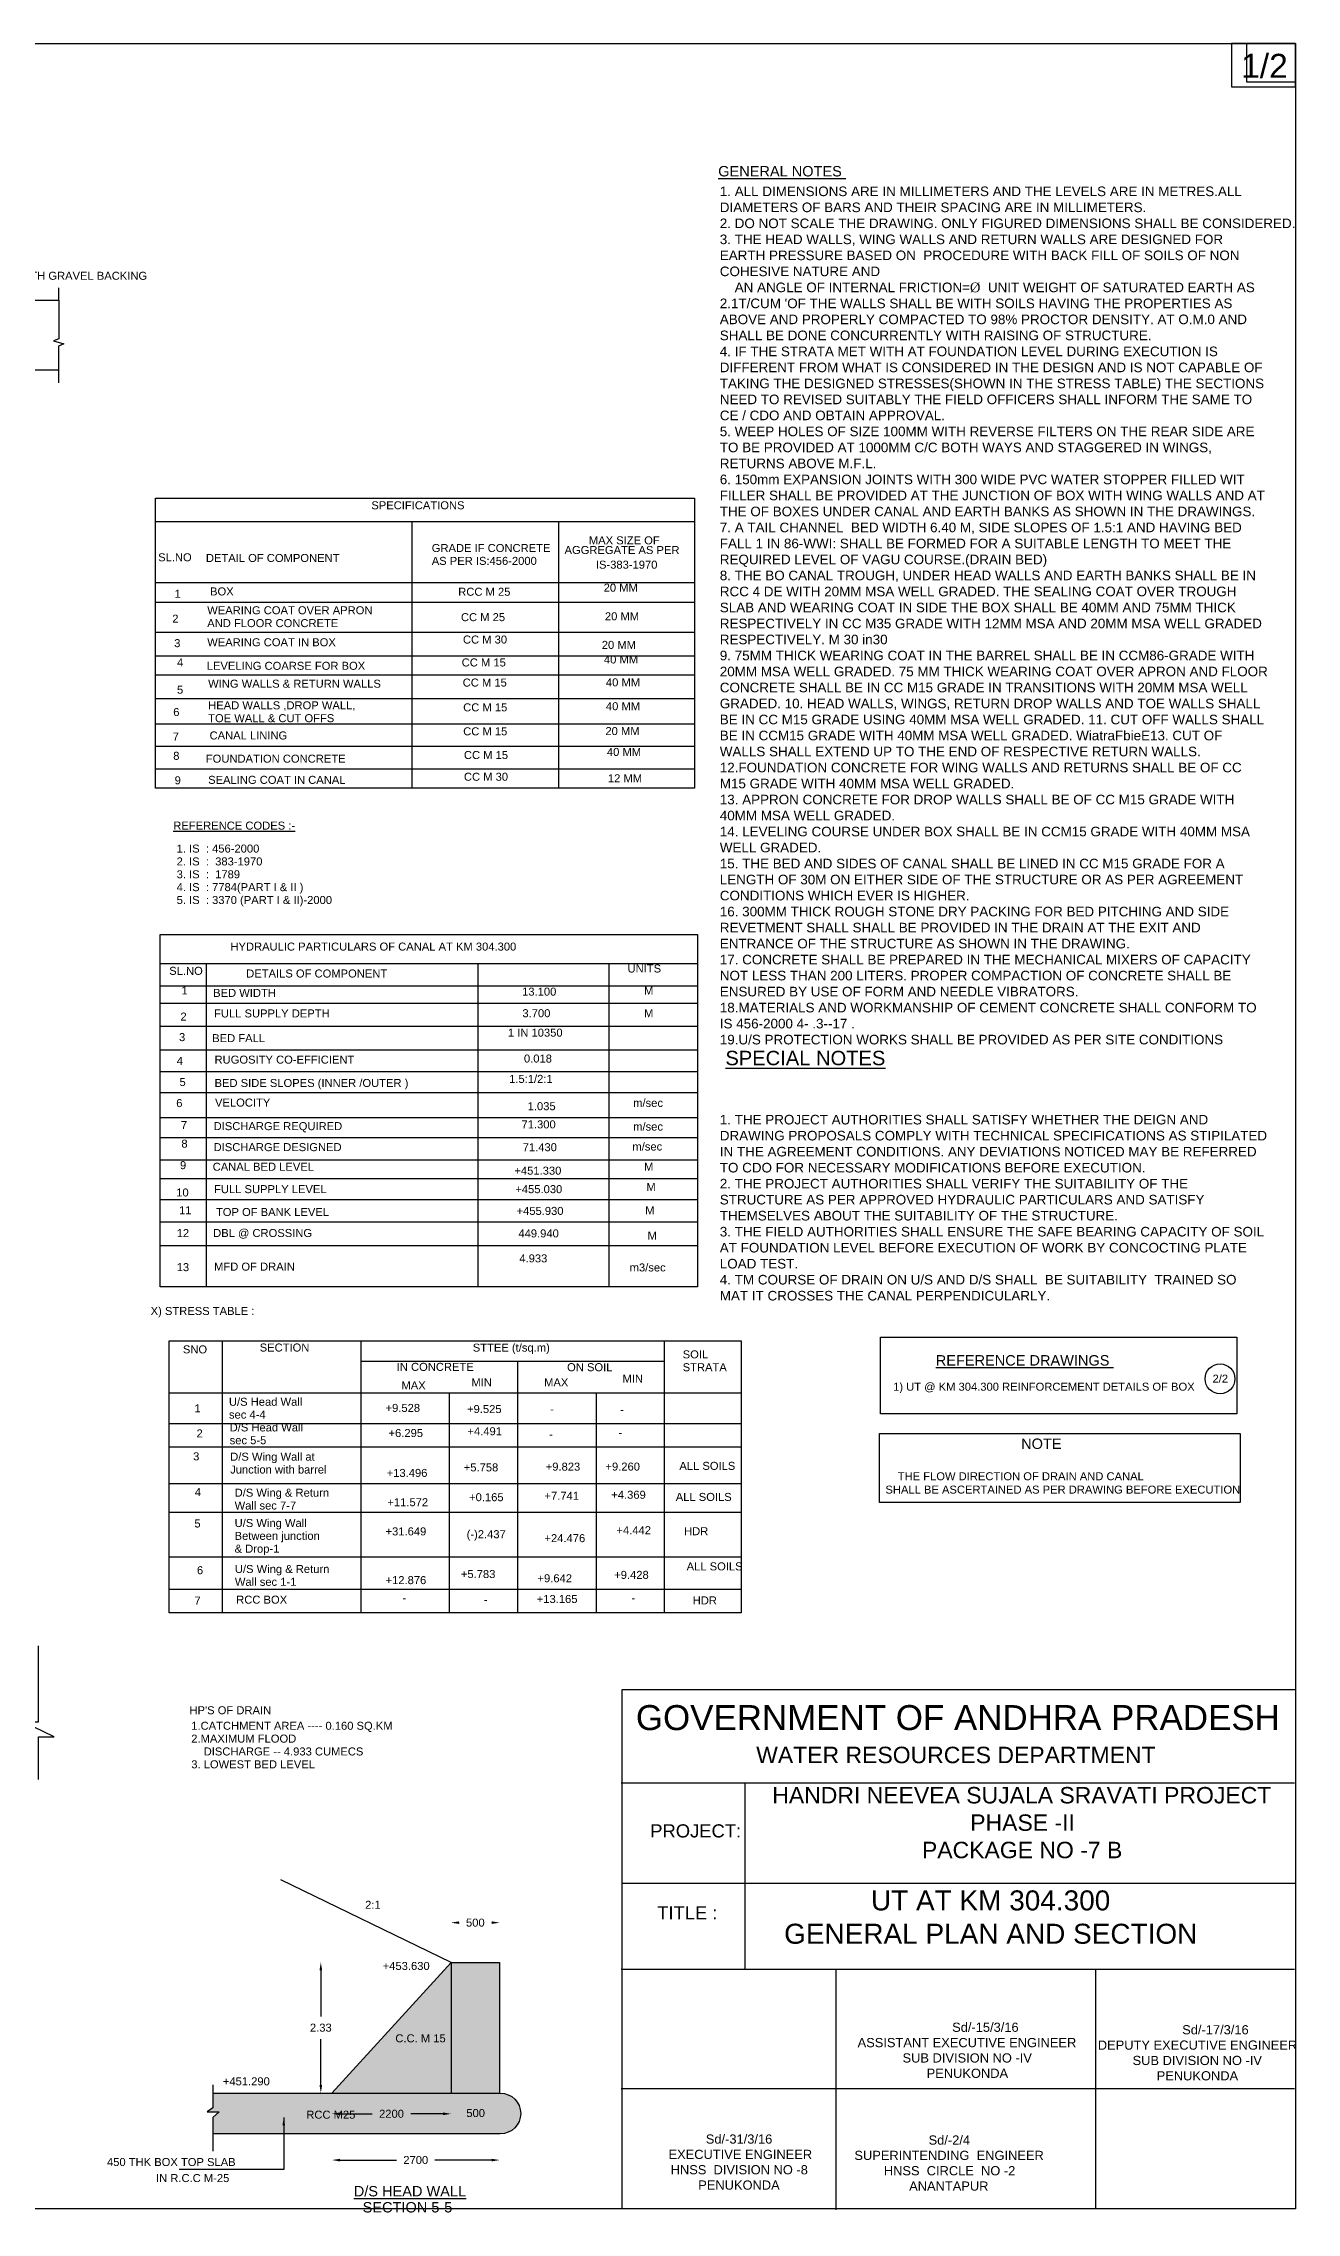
# Model space of a CAD drawing. Header units: inches. Extents: x 13 to 6403, y 6 to 3106.
# Drawn here: x 44.22 to 59.88, y 5.57 to 32.68 of the extents above; entities that cross this region are included whole.
import ezdxf

# ---------------------------------------------------------------- set-up
doc = ezdxf.new("R2010")
doc.units = ezdxf.units.IN
doc.header["$MEASUREMENT"] = 0
doc.layers.add('DIMENSION', color=7, linetype='Continuous')
doc.styles.get("Standard").update_dxf_attribs({"font": 'arial.ttf', "height": 0.1})
doc.dimstyles.get("Standard").update_dxf_attribs({"dimtxt": 0.1, "dimasz": 0.1, "dimexe": 0.18, "dimexo": 0.0625, "dimgap": 0.09, "dimtad": 0, "dimtih": 1, "dimtoh": 1, "dimdec": 4, "dimzin": 0, "dimdsep": 46, "dimtxsty": 'Standard', "dimcen": 0, "dimse1": 1, "dimse2": 1, "dimadec": 0, "dimazin": 0, "dimtfac": 1, "dimtdec": 4, "dimtofl": 0, "dimtmove": 0, "dimatfit": 3, "dimfxl": 1, "dimtolj": 1, "dimtzin": 0, "dimarcsym": 0})
pattern_1 = [(50, (0, 0), (0.07172602, -0.006275213), [0.0075, -0.0825]), (355, (0, 0), (-0.01387513, 0.07521921), [0.006, -0.066]), (100.4514, (0.00598, -0.00052), (0.05785094, 0.06894395), [0.00637402, -0.07011421]), (46.1842, (0, 0.02), (0.1067241, -0.0165519), [0.01125, -0.12375]), (96.6356, (0.00889, 0.01862), (0.09346627, 0.09741179), [0.00956103, -0.1051713]), (351.1842, (0, 0.02), (0.0934662, 0.09741186), [0.009, -0.099]), (21, (0.01, 0.015), (0.059690705, -0.04026189), [0.0075, -0.0825]), (326, (0.01, 0.015), (0.02433153, 0.072515), [0.006, -0.066]), (71.4514, (0.014974, 0.011645), (0.08402226, 0.03225305), [0.00637402, -0.07011421]), (37.5, (0, 0), (0.001215986, 0.033289385), [0, -0.0652, 0, -0.067, 0, -0.06625]), (7.5, (0, 0), (0.026306954, 0.03944117), [0, -0.0382, 0, -0.0637, 0, -0.02525]), (327.5, (-0.0223, 0), (0.053382244, -0.002255487), [0, -0.025, 0, -0.078, 0, -0.1035]), (317.5, (-0.0323, 0), (0.058318617, 0.0100105), [0, -0.0325, 0, -0.0518, 0, -0.0735])]

# ---------------------------------------------------------------- blocks, each defined once
blk = doc.blocks.new('*D1')
at = {"color": 0, "lineweight": -2, "transparency": 16777216}
for p, q in [((47.928, 6.224), (48.635, 6.224)), ((49.823, 6.224), (49.115, 6.224))]:
    blk.add_line(p, q, dxfattribs=at)
at = {"color": 0, "transparency": 16777216}
for points in [[(47.928, 6.24), (47.928, 6.207), (47.828, 6.224)], [(49.823, 6.24), (49.823, 6.207), (49.923, 6.224)]]:
    blk.add_solid(points, dxfattribs=at)
at = {"layer": 'Defpoints', "color": 0, "transparency": 16777216}
for p in [(47.828, 7.061), (49.923, 7.061), (49.923, 6.224)]:
    blk.add_point(p, dxfattribs=at)
at = {"color": 0, "transparency": 16777216, "insert": (48.875, 6.224), "char_height": 0.1, "attachment_point": 5}
blk.add_mtext('\\A1;2700', dxfattribs=at)
blk = doc.blocks.new('*D2')
at = {"color": 0, "lineweight": -2, "transparency": 16777216}
for p, q in [((49.415, 9.191), (49.419, 9.191)), ((49.823, 9.191), (49.819, 9.191))]:
    blk.add_line(p, q, dxfattribs=at)
at = {"color": 0, "transparency": 16777216}
for points in [[(49.415, 9.208), (49.415, 9.175), (49.315, 9.191)], [(49.823, 9.208), (49.823, 9.175), (49.923, 9.191)]]:
    blk.add_solid(points, dxfattribs=at)
at = {"layer": 'Defpoints', "color": 0, "transparency": 16777216}
for p in [(49.923, 9.191), (49.315, 8.695), (49.923, 8.695)]:
    blk.add_point(p, dxfattribs=at)
at = {"color": 0, "transparency": 16777216, "insert": (49.619, 9.191), "char_height": 0.1, "attachment_point": 5}
blk.add_mtext('\\A1;500', dxfattribs=at)
blk = doc.blocks.new('*D3')
at = {"color": 0, "lineweight": -2, "transparency": 16777216}
for p, q in [((47.689, 8.595), (47.689, 8.019)), ((47.689, 7.161), (47.689, 7.737))]:
    blk.add_line(p, q, dxfattribs=at)
at = {"color": 0, "transparency": 16777216}
for points in [[(47.673, 8.595), (47.706, 8.595), (47.689, 8.695)], [(47.673, 7.161), (47.706, 7.161), (47.689, 7.061)]]:
    blk.add_solid(points, dxfattribs=at)
at = {"layer": 'Defpoints', "color": 0, "transparency": 16777216}
for p in [(47.689, 8.695), (49.315, 8.695), (47.828, 7.061)]:
    blk.add_point(p, dxfattribs=at)
at = {"color": 0, "transparency": 16777216, "insert": (47.689, 7.878), "char_height": 0.1, "attachment_point": 5}
blk.add_mtext('\\A1;2.33', dxfattribs=at)
blk = doc.blocks.new('*D4')
at = {"color": 0, "lineweight": -2, "transparency": 16777216}
for p, q in [((47.928, 6.802), (48.332, 6.802)), ((49.215, 6.802), (48.812, 6.802))]:
    blk.add_line(p, q, dxfattribs=at)
at = {"color": 0, "transparency": 16777216}
for points in [[(47.928, 6.819), (47.928, 6.785), (47.828, 6.802)], [(49.215, 6.819), (49.215, 6.785), (49.315, 6.802)]]:
    blk.add_solid(points, dxfattribs=at)
at = {"layer": 'Defpoints', "color": 0, "transparency": 16777216}
for p in [(47.828, 7.061), (49.315, 7.061), (49.315, 6.802)]:
    blk.add_point(p, dxfattribs=at)
at = {"color": 0, "transparency": 16777216, "insert": (48.572, 6.802), "char_height": 0.1, "attachment_point": 5}
blk.add_mtext('\\A1;2200', dxfattribs=at)
blk = doc.blocks.new('*D5')
at = {"layer": 'Defpoints', "color": 0, "transparency": 16777216}
for p in [(49.315, 7.061), (49.931, 7.061), (49.931, 6.811)]:
    blk.add_point(p, dxfattribs=at)
at = {"color": 0, "transparency": 16777216, "insert": (49.623, 6.811), "char_height": 0.1, "attachment_point": 5}
blk.add_mtext('\\A1;500', dxfattribs=at)

msp = doc.modelspace()

# ---------------------------------------------------------------- hatches: boundary and pattern name
h = msp.add_hatch()
h.set_pattern_fill('AR-CONC', color=0, scale=0.01, style=0)
h.set_pattern_definition(pattern_1)
h.paths.add_polyline_path([(49.31532, 8.695), (47.82791, 7.06067), (49.31532, 7.06067)])
h.paths.add_polyline_path([(49.92287, 8.695), (49.31532, 8.695), (49.31532, 7.06067), (49.92287, 7.06067)])
h.paths.add_polyline_path([(48.59436, 7.66795), (49.31367, 7.66795), (49.31367, 7.82307), (48.59436, 7.82307)], flags=24)
h = msp.add_hatch()
h.set_pattern_fill('AR-CONC', color=0, scale=0.01, style=0)
h.set_pattern_definition(pattern_1)
h.paths.add_polyline_path([(49.93106, 7.06067), (46.33835, 7.06067), (46.33835, 6.87534), (46.26957, 6.82629), (46.41876, 6.82629), (46.33961, 6.75459), (46.33961, 6.55179), (49.93106, 6.55179, 1)])
h.paths.add_polyline_path([(48.39661, 6.87811), (48.74661, 6.87811), (48.74661, 6.726), (48.39661, 6.726)], flags=24)
h.paths.add_polyline_path([(49.48789, 6.88723), (49.75849, 6.88723), (49.75849, 6.73511), (49.48789, 6.73511)], flags=24)
h.paths.add_polyline_path([(47.48168, 6.71361), (48.18543, 6.71361), (48.18543, 6.86872), (47.48168, 6.86872)], flags=24)

# ---------------------------------------------------------------- linework, layer by layer
at = {"color": 0}
for points in [[(59.86272, 5.61483), (12.95865, 5.61483), (12.95865, 32.67904), (59.86272, 32.67904)], [(59.86272, 32.67904), (59.06654, 32.67904), (59.06654, 32.13692), (59.86272, 32.13692)], [(59.86272, 32.67904), (59.25133, 32.67904), (59.25133, 32.19769), (59.86272, 32.19769)], [(45.62505, 26.99585), (52.35657, 26.99585), (52.35657, 23.36963), (45.62505, 23.36963)], [(45.6824, 21.54046), (52.39458, 21.54046), (52.39458, 17.1391), (45.6824, 17.1391)], [(45.79524, 16.46107), (52.9379, 16.46107), (52.9379, 13.06417), (45.79524, 13.06417)], [(54.67895, 16.50697), (59.13189, 16.50697), (59.13189, 15.55251), (54.67895, 15.55251)], [(59.17342, 14.44128), (54.66972, 14.44128), (54.66972, 15.30352), (59.17342, 15.30352)]]:
    msp.add_lwpolyline(points, close=True, dxfattribs=at)
for points in [[(23.77083, 30.63233), (25.78048, 29.26951), (29.27023, 29.26951), (31.32315, 30.614), (31.51054, 30.71362), (31.61212, 30.71362), (31.75913, 30.6203), (33.93489, 30.6203), (36.28813, 29.59531), (36.46083, 29.59531), (36.61904, 29.43634), (39.95814, 29.47013), (40.12428, 29.47013), (44.41776, 29.47013), (44.41776, 29.62424)], [(40.12428, 29.47013), (40.12428, 28.43704), (41.14487, 28.43704), (41.14487, 28.28327), (41.46072, 28.28327), (41.46072, 28.59978), (44.41199, 28.59978)], [(44.41776, 29.47013), (44.41776, 28.98569), (44.35021, 28.96346), (44.47748, 28.92333), (44.41199, 28.89308), (44.41199, 28.43471)], [(45.62505, 26.7014), (52.35657, 26.7014)], [(48.82782, 26.7014), (48.82782, 23.36963)], [(50.65813, 26.7014), (50.65813, 23.36963)], [(45.62505, 25.94114), (52.35657, 25.94114)], [(45.62505, 25.6943), (52.35657, 25.6943)], [(45.62505, 25.31911), (52.35657, 25.31911)], [(45.62505, 25.0229), (52.35657, 25.0229)], [(45.62505, 24.78594), (52.35657, 24.78594)], [(45.62505, 24.48973), (52.35657, 24.48973)], [(45.62505, 24.17378), (52.35657, 24.17378)], [(45.62505, 23.89732), (52.35657, 23.89732)], [(45.62505, 23.61099), (52.35657, 23.61099)], [(45.6824, 21.18089), (52.39458, 21.18089)], [(46.25486, 21.18089), (46.25486, 17.1391)], [(49.65482, 17.1391), (49.65482, 21.18089)], [(51.28585, 21.18089), (51.28585, 17.1391)], [(45.6824, 20.90168), (52.39458, 20.90168)], [(45.6824, 20.68355), (52.39458, 20.68355)], [(45.6824, 20.39562), (52.39458, 20.39562)], [(45.6824, 20.09897), (52.39458, 20.09897)], [(45.6824, 19.82849), (52.39458, 19.82849)], [(45.6824, 19.56673), (52.39458, 19.56673)], [(45.6824, 19.25263), (52.39458, 19.25263)], [(45.6824, 19.00485), (52.39458, 19.00485)], [(45.6824, 18.72565), (52.39458, 18.72565)], [(45.6824, 18.49007), (52.39458, 18.49007)], [(45.6824, 18.22832), (52.39458, 18.22832)], [(45.6824, 17.94911), (52.39458, 17.94911)], [(45.6824, 17.65246), (52.39458, 17.65246)], [(46.4564, 16.46107), (46.4564, 13.06417)], [(48.19084, 16.46107), (48.19084, 13.06417)], [(51.97605, 16.46107), (51.97605, 13.06417)], [(48.19084, 16.21034), (51.97605, 16.21034)], [(50.14652, 16.21034), (50.14652, 13.06417)], [(52.9379, 15.8075), (45.79524, 15.8075)], [(49.29259, 15.8075), (49.29259, 13.06417)], [(51.12969, 15.8075), (51.12969, 13.06417)], [(52.9379, 15.42691), (45.79524, 15.42691)], [(52.9379, 15.13271), (45.79524, 15.13271)], [(52.9379, 14.67507), (45.79524, 14.67507)], [(52.9379, 14.31549), (45.79524, 14.31549)], [(52.9379, 13.75978), (45.79524, 13.75978)], [(52.9379, 13.35662), (45.79524, 13.35662)], [(44.16378, 10.98154), (44.16378, 11.5119), (44.35805, 11.5119), (43.97097, 11.70114), (44.16378, 11.70114), (44.16378, 12.65072)], [(49.31532, 8.695), (47.19147, 9.72449)], [(51.45417, 9.68295), (59.86272, 9.68295)], [(47.82791, 7.06067), (49.31532, 8.695), (49.92287, 8.695), (49.92287, 7.06067)], [(49.31532, 8.695), (49.31532, 7.06067)], [(46.33835, 7.16421), (46.33835, 6.87534), (46.26957, 6.82629), (46.41876, 6.82629), (46.33961, 6.75459), (46.33961, 6.33509)]]:
    msp.add_lwpolyline(points, dxfattribs=at)
msp.add_lwpolyline([(46.33835, 7.06067), (49.93106, 7.06067, -1), (49.93106, 6.55179), (46.33961, 6.55179)], format="xyb", dxfattribs=at)
msp.add_circle((58.92132, 15.98856), 0.18661, dxfattribs=at)
at = {"layer": 'DIMENSION', "color": 0}
msp.add_lwpolyline([(51.45417, 12.10588), (59.86272, 12.10588), (59.86272, 5.61483), (51.45417, 5.61483)], close=True, dxfattribs=at)
for points in [[(51.44267, 10.93928), (59.85122, 10.93928)], [(52.98389, 10.93928), (52.98389, 8.60937)], [(51.44267, 8.60937), (59.85122, 8.60937)], [(54.12314, 8.59528), (54.12314, 5.60074)], [(57.36439, 8.60937), (57.36439, 5.61483)], [(51.44267, 7.11908), (59.85122, 7.11908)]]:
    msp.add_lwpolyline(points, dxfattribs=at)

# ---------------------------------------------------------------- texts
at = {"color": 0}
for s, height, p in [('1/2', 0.3, (59.18539, 32.24851)), ('%%UGENERAL NOTES ', 0.13, (52.65328, 31.01627)), ('300 TH. ROUGH STONE REVETMENT OVER 150 TH GRAVEL BACKING ', 0.1, (40.83926, 29.72454)), ('SPECIFICATIONS ', 0.1, (48.31986, 26.856)), ('SL.NO', 0.1, (45.65696, 26.20598)), ('DETAIL OF COMPONENT ', 0.1, (46.25365, 26.19758)), ('GRADE IF CONCRETE ', 0.1, (49.07472, 26.32191)), ('AGGREGATE AS PER ', 0.1, (50.73322, 26.29693)), ('MAX SIZE OF ', 0.1, (51.03742, 26.41764)), ('AS PER IS:456-2000', 0.1, (49.07472, 26.16126)), ('IS-383-1970', 0.1, (51.12492, 26.11378)), ('1', 0.1, (45.86297, 25.75068)), ('BOX ', 0.1, (46.30531, 25.77928)), ('RCC M 25 ', 0.1, (49.40533, 25.77536)), ('20 MM', 0.1, (51.2221, 25.82627)), ('2', 0.1, (45.83353, 25.43891)), ('WEARING COAT OVER APRON', 0.1, (46.26997, 25.54398)), ('CC M 25 ', 0.1, (49.4396, 25.45795)), ('20 MM', 0.1, (51.23766, 25.46875)), ('3', 0.1, (45.85708, 25.13303)), ('AND FLOOR CONCRETE ', 0.1, (46.26997, 25.38334)), ('WEARING COAT IN BOX ', 0.1, (46.26997, 25.14398)), ('CC M 30 ', 0.1, (49.46452, 25.17789)), ('4', 0.1, (45.89242, 24.89185)), ('LEVELING COARSE FOR BOX ', 0.1, (46.26408, 24.84986)), ('CC M 15', 0.1, (49.44894, 24.8916)), ('20 MM', 0.1, (51.19876, 25.11122)), ('40 MM', 0.1, (51.22528, 24.92895)), ('WING WALLS & RETURN WALLS ', 0.1, (46.28175, 24.62633)), ('CC M 15', 0.1, (49.46123, 24.64048)), ('40 MM', 0.1, (51.25017, 24.64307)), ('5', 0.1, (45.89242, 24.55067)), ('HEAD WALLS ,DROP WALL,', 0.1, (46.28175, 24.35574)), ('CC M 15', 0.1, (49.46734, 24.33036)), ('40 MM', 0.1, (51.25017, 24.34476)), ('6', 0.1, (45.84526, 24.27191)), ('TOE WALL & CUT OFFS', 0.1, (46.28175, 24.1951)), ('CC M 15', 0.1, (49.46734, 24.03102)), ('20 MM', 0.1, (51.24395, 24.03402)), ('7', 0.1, (45.83937, 23.96602)), ('CANAL LINING ', 0.1, (46.29942, 23.97927)), ('40 MM', 0.1, (51.26261, 23.773)), ('8', 0.1, (45.84526, 23.72484)), ('FOUNDATION CONCRETE ', 0.1, (46.25232, 23.68912)), ('CC M 15', 0.1, (49.4766, 23.73477)), ('9', 0.1, (45.86292, 23.41896)), ('SEALING COAT IN CANAL ', 0.1, (46.28176, 23.42441)), ('CC M 30', 0.1, (49.4766, 23.46321)), ('12 MM', 0.1, (51.27506, 23.44361)), ('%%UREFERENCE CODES :-', 0.1, (45.8463, 22.8526)), ('2. IS  :  383-1970 ', 0.1, (45.88804, 22.40477)), ('1. IS  : 456-2000', 0.1, (45.88804, 22.56541)), ('3. IS  :  1789', 0.1, (45.88804, 22.24412)), ('4. IS  : 7784(PART I & II )', 0.1, (45.88804, 22.08348)), ('5. IS  : 3370 (PART I & II)-2000', 0.1, (45.88804, 21.92284)), ('HYDRAULIC PARTICULARS OF CANAL AT KM 304.300', 0.1, (46.55971, 21.34053)), ('UNITS ', 0.1, (51.52067, 21.06669)), ('SL.NO', 0.1, (45.79535, 21.0373)), ('1', 0.1, (45.94719, 20.7923)), ('DETAILS OF COMPONENT ', 0.1, (46.75691, 21.00408)), ('13.100', 0.1, (50.20334, 20.77754)), ('M', 0.1, (51.72667, 20.78938)), ('BED WIDTH ', 0.1, (46.34397, 20.76171)), ('FULL SUPPLY DEPTH ', 0.1, (46.35565, 20.50504)), ('3.700', 0.1, (50.2072, 20.50777)), ('M', 0.1, (51.72667, 20.5079)), ('2', 0.1, (45.93551, 20.46563)), ('1 IN 10350 ', 0.1, (50.02586, 20.26498)), ('3', 0.1, (45.91799, 20.20896)), ('BED FALL', 0.1, (46.33229, 20.19587)), ('4', 0.1, (45.88879, 19.91146)), ('RUGOSITY CO-EFFICIENT ', 0.1, (46.36149, 19.92753)), ('1.5:1/2:1', 0.1, (50.0413, 19.68691)), ('0.018', 0.1, (50.22649, 19.94126)), ('5', 0.1, (45.92382, 19.64687)), ('BED SIDE SLOPES (INNER /OUTER )', 0.1, (46.36149, 19.63586)), ('6', 0.1, (45.88294, 19.38437)), ('VELOCITY ', 0.1, (46.36733, 19.39086)), ('1.035', 0.1, (50.27284, 19.3456)), ('m/sec', 0.1, (51.59063, 19.38681)), ('7', 0.1, (45.94134, 19.1102)), ('DISCHARGE REQUIRED ', 0.1, (46.3498, 19.09647)), ('71.300', 0.1, (50.19568, 19.11823)), ('m/sec', 0.1, (51.59063, 19.09076)), ('9', 0.1, (45.92966, 18.60853)), ('8', 0.1, (45.94718, 18.87686)), ('DISCHARGE DESIGNED', 0.1, (46.3498, 18.83397)), ('71.430', 0.1, (50.21111, 18.83304)), ('m/sec', 0.1, (51.58095, 18.84142)), ('CANAL BED LEVEL ', 0.1, (46.33812, 18.58896)), ('+451.330', 0.1, (50.10694, 18.54015)), ('M', 0.1, (51.7267, 18.58906)), ('M', 0.1, (51.75586, 18.33669)), ('10', 0.1, (45.88296, 18.2673)), ('FULL SUPPLY LEVEL ', 0.1, (46.35564, 18.30896)), ('+455.030', 0.1, (50.11851, 18.30892)), ('11', 0.1, (45.918, 18.04563)), ('TOP OF BANK LEVEL ', 0.1, (46.379, 18.02312)), ('+455.930', 0.1, (50.13399, 18.03695)), ('M', 0.1, (51.74127, 18.04376)), ('12', 0.1, (45.8888, 17.75979)), ('DBL @ CROSSING ', 0.1, (46.34396, 17.76062)), ('449.940', 0.1, (50.15714, 17.75562)), ('M', 0.1, (51.77042, 17.7283)), ('13', 0.1, (45.8888, 17.33396)), ('MFD OF DRAIN ', 0.1, (46.35564, 17.34061)), ('4.933', 0.1, (50.16871, 17.44346)), ('m3/sec', 0.1, (51.54692, 17.33034)), ('X) STRESS TABLE :', 0.1, (45.56329, 16.78638)), ('SNO ', 0.1, (45.96631, 16.30597)), ('SECTION ', 0.1, (46.92523, 16.32942)), ('STTEE (t/sq.m)', 0.1, (49.58718, 16.32816)), ('SOIL ', 0.1, (52.20922, 16.24381)), ('%%UREFERENCE DRAWINGS ', 0.13, (55.37086, 16.15403)), ('IN CONCRETE ', 0.1, (48.63716, 16.08776)), ('ON SOIL ', 0.1, (50.7652, 16.08354)), ('MIN ', 0.1, (51.45766, 15.94015)), ('STRATA ', 0.1, (52.20922, 16.08317)), ('2/2', 0.1, (58.82771, 15.94053)), ('U/S Head Wall', 0.1, (46.54141, 15.65153)), ('MAX ', 0.1, (48.69628, 15.85579)), ('MIN ', 0.1, (49.57029, 15.89375)), ('MAX ', 0.1, (50.47808, 15.89375)), ('1) UT @ KM 304.300 REINFORCEMENT DETAILS OF BOX ', 0.1, (54.83785, 15.8397)), ('1', 0.1, (46.10988, 15.56965)), ('sec 4-4 ', 0.1, (46.54141, 15.49089)), ('+9.528', 0.1, (48.49765, 15.57453)), ('+9.525', 0.1, (49.51555, 15.56044)), ('-', 0.1, (50.55484, 15.55958)), ('-', 0.1, (51.42657, 15.55315)), ('2', 0.1, (46.13646, 15.25628)), ('sec 5-5', 0.1, (46.55026, 15.17023)), ('D/S Head Wall', 0.1, (46.55026, 15.33087)), ('+6.295', 0.1, (48.53461, 15.26066)), ('+4.491', 0.1, (49.52069, 15.28307)), ('-', 0.1, (50.53941, 15.24625)), ('-', 0.1, (51.40633, 15.26597)), ('NOTE ', 0.13, (56.43712, 15.11161)), ('3', 0.1, (46.09392, 14.96947)), ('D/S Wing Wall at ', 0.1, (46.5568, 14.96507)), ('+5.758', 0.1, (49.47441, 14.83105)), ('+9.823', 0.1, (50.49827, 14.84046)), ('+9.260', 0.1, (51.24435, 14.84125)), ('ALL SOILS ', 0.1, (52.16791, 14.85036)), ('Junction with barrel', 0.1, (46.5568, 14.80442)), ('+13.496', 0.1, (48.51151, 14.76216)), ('SHALL BE ASCERTAINED AS PER DRAWING BEFORE EXECUTION', 0.1, (54.74174, 14.55353)), ('THE FLOW DIRECTION OF DRAIN AND CANAL ', 0.1, (54.89587, 14.72031)), ('4', 0.1, (46.11519, 14.52333)), ('Wall sec 7-7', 0.1, (46.61245, 14.35461)), ('D/S Wing & Return ', 0.1, (46.61245, 14.51525)), ('+11.572', 0.1, (48.52075, 14.39593)), ('+0.165', 0.1, (49.54123, 14.45856)), ('+7.741', 0.1, (50.48285, 14.47576)), ('+4.369', 0.1, (51.31724, 14.48935)), ('ALL SOILS ', 0.1, (52.12258, 14.46224)), ('5', 0.1, (46.10988, 14.13029)), ('U/S Wing Wall', 0.1, (46.61245, 14.13638)), ('+31.649', 0.1, (48.49765, 14.03129)), ('(-)2.437', 0.1, (49.51038, 13.99627)), ('+4.442', 0.1, (51.38211, 14.04613)), ('HDR ', 0.1, (52.22631, 14.03377)), ('& Drop-1', 0.1, (46.61245, 13.8151)), ('Between junction ', 0.1, (46.61245, 13.97574)), ('+24.476', 0.1, (50.48285, 13.94669)), ('6', 0.1, (46.14178, 13.54605)), ('U/S Wing & Return', 0.1, (46.61572, 13.56154)), ('+5.783', 0.1, (49.43838, 13.49802)), ('+9.428', 0.1, (51.35376, 13.48793)), ('ALL SOILS', 0.1, (52.25868, 13.5939)), ('Wall sec 1-1', 0.1, (46.61572, 13.4009)), ('+12.876', 0.1, (48.49765, 13.42202)), ('+13.165', 0.1, (50.38647, 13.18655)), ('+9.642', 0.1, (50.39543, 13.44547)), ('7', 0.1, (46.10996, 13.16619)), ('RCC BOX ', 0.1, (46.63205, 13.17793)), ('-', 0.1, (48.70832, 13.20123)), ('-', 0.1, (49.72353, 13.17942)), ('-', 0.1, (51.56907, 13.20109)), ('HDR ', 0.1, (52.33438, 13.16838)), ("HP'S OF DRAIN ", 0.1, (46.04856, 11.79591)), ('1.CATCHMENT AREA ---- 0.160 SQ.KM', 0.1, (46.07074, 11.60208)), ('2.MAXIMUM FLOOD ', 0.1, (46.07074, 11.44143)), ('3. LOWEST BED LEVEL', 0.1, (46.07074, 11.12015)), ('    DISCHARGE -- 4.933 CUMECS ', 0.1, (46.07074, 11.28079)), ('2:1', 0.1, (48.24213, 9.36427)), ('+453.630', 0.1, (48.46195, 8.60015)), ('C.C. M 15 ', 0.1, (48.62021, 7.69551)), ('+451.290', 0.1, (46.46529, 7.15786)), ('RCC M25 ', 0.1, (47.50753, 6.74117)), ('450 THK BOX TOP SLAB', 0.1, (45.01791, 6.14944)), ('IN R.C.C M-25', 0.1, (45.63062, 5.94897)), ('%%UD/S HEAD WALL', 0.13, (48.101, 5.76991)), ('SECTION 5-5 ', 0.13, (48.21164, 5.56896))]:
    msp.add_text(s, height=height, dxfattribs=at).set_placement(p)
at = {"color": 0, "insert": (52.67287, 30.8899), "char_height": 0.12, "width": 6.8319621, "attachment_point": 1}
msp.add_mtext("1. ALL DIMENSIONS ARE IN MILLIMETERS AND THE LEVELS ARE IN METRES.ALL DIAMETERS OF BARS AND THEIR SPACING ARE IN MILLIMETERS. \\P2. DO NOT SCALE THE DRAWING. ONLY FIGURED DIMENSIONS SHALL BE CONSIDERED. \\P3. THE HEAD WALLS, WING WALLS AND RETURN WALLS ARE DESIGNED FOR EARTH PRESSURE BASED ON  PROCEDURE WITH BACK FILL OF SOILS OF NON COHESIVE NATURE AND \\P    AN ANGLE OF INTERNAL FRICTION={\\fTimes New Roman|b0|i0|c0|p18;Ø}  UNIT WEIGHT OF SATURATED EARTH AS 2.1T/CUM 'OF THE WALLS SHALL BE WITH SOILS HAVING THE PROPERTIES AS ABOVE AND PROPERLY COMPACTED TO 98% PROCTOR DENSITY. AT O.M.0 AND SHALL BE DONE CONCURRENTLY WITH RAISING OF STRUCTURE. \\P4. IF THE STRATA MET WITH AT FOUNDATION LEVEL DURING EXECUTION IS DIFFERENT FROM WHAT IS CONSIDERED IN THE DESIGN AND IS NOT CAPABLE OF TAKING THE DESIGNED STRESSES(SHOWN IN THE STRESS TABLE) THE SECTIONS NEED TO REVISED SUITABLY THE FIELD OFFICERS SHALL INFORM THE SAME TO CE / CDO AND OBTAIN APPROVAL. \\P5. WEEP HOLES OF SIZE 100MM WITH REVERSE FILTERS ON THE REAR SIDE ARE TO BE PROVIDED AT 1000MM C/C BOTH WAYS AND STAGGERED IN WINGS, RETURNS ABOVE M.F.L. \\P6. 150mm EXPANSION JOINTS WITH 300 WIDE PVC WATER STOPPER FILLED WIT FILLER SHALL BE PROVIDED AT THE JUNCTION OF BOX WITH WING WALLS AND AT THE OF BOXES UNDER CANAL AND EARTH BANKS AS SHOWN IN THE DRAWINGS. \\P7. A TAIL CHANNEL  BED WIDTH 6.40 M, SIDE SLOPES OF 1.5:1 AND HAVING BED FALL 1 IN 86-WWI: SHALL BE FORMED FOR A SUITABLE LENGTH TO MEET THE REQUIRED LEVEL OF VAGU COURSE.(DRAIN BED) \\P8. THE BO CANAL TROUGH, UNDER HEAD WALLS AND EARTH BANKS SHALL BE IN RCC 4 DE WITH 20MM MSA WELL GRADED. THE SEALING COAT OVER TROUGH SLAB AND WEARING COAT IN SIDE THE BOX SHALL BE 40MM AND 75MM THICK RESPECTIVELY IN CC M35 GRADE WITH 12MM MSA AND 20MM MSA WELL GRADED RESPECTIVELY. M 30 in30 \\P9. 75MM THICK WEARING COAT IN THE BARREL SHALL BE IN CCM86-GRADE WITH 20MM MSA WELL GRADED. 75 MM THICK WEARING COAT OVER APRON AND FLOOR CONCRETE SHALL BE IN CC M15 GRADE IN TRANSITIONS WITH 20MM MSA WELL GRADED. 10. HEAD WALLS, WINGS, RETURN DROP WALLS AND TOE WALLS SHALL BE IN CC M15 GRADE USING 40MM MSA WELL GRADED. 11. CUT OFF WALLS SHALL BE IN CCM15 GRADE WITH 40MM MSA WELL GRADED. WiatraFbieE13. CUT OF WALLS SHALL EXTEND UP TO THE END OF RESPECTIVE RETURN WALLS. \\P12.FOUNDATION CONCRETE FOR WING WALLS AND RETURNS SHALL BE OF CC M15 GRADE WITH 40MM MSA WELL GRADED. \\P13. APPRON CONCRETE FOR DROP WALLS SHALL BE OF CC M15 GRADE WITH 40MM MSA WELL GRADED. \\P14. LEVELING COURSE UNDER BOX SHALL BE IN CCM15 GRADE WITH 40MM MSA WELL GRADED. \\P15. THE BED AND SIDES OF CANAL SHALL BE LINED IN CC M15 GRADE FOR A LENGTH OF 30M ON EITHER SIDE OF THE STRUCTURE OR AS PER AGREEMENT CONDITIONS WHICH EVER IS HIGHER. \\P16. 300MM THICK ROUGH STONE DRY PACKING FOR BED PITCHING AND SIDE REVETMENT SHALL SHALL BE PROVIDED IN THE DRAIN AT THE EXIT AND ENTRANCE OF THE STRUCTURE AS SHOWN IN THE DRAWING. \\P17. CONCRETE SHALL BE PREPARED IN THE MECHANICAL MIXERS OF CAPACITY NOT LESS THAN 200 LITERS. PROPER COMPACTION OF CONCRETE SHALL BE ENSURED BY USE OF FORM AND NEEDLE VIBRATORS. \\P18.MATERIALS AND WORKMANSHIP OF CEMENT CONCRETE SHALL CONFORM TO IS 456-2000 4- .3--17 .  \\P19.U/S PROTECTION WORKS SHALL BE PROVIDED AS PER SITE CONDITIONS \\P{\\H1.5x;\\L SPECIAL NOTES \\P\\l\\P\\H0.66667x;\\P1. THE PROJECT AUTHORITIES SHALL SATISFY WHETHER THE DEIGN AND DRAWING PROPOSALS COMPLY WITH TECHNICAL SPECIFICATIONS AS STIPILATED IN THE AGREEMENT CONDITIONS. ANY DEVIATIONS NOTICED MAY BE REFERRED TO CDO FOR NECESSARY MODIFICATIONS BEFORE EXECUTION. \\P2. THE PROJECT AUTHORITIES SHALL VERIFY THE SUITABILITY OF THE STRUCTURE AS PER APPROVED HYDRAULIC PARTICULARS AND SATISFY THEMSELVES ABOUT THE SUITABILITY OF THE STRUCTURE. \\P3. THE FIELD AUTHORITIES SHALL ENSURE THE SAFE BEARING CAPACITY OF SOIL AT FOUNDATION LEVEL BEFORE EXECUTION OF WORK BY CONCOCTING PLATE LOAD TEST. \\P4. TM COURSE OF DRAIN ON U/S AND D/S SHALL  BE SUITABILITY  TRAINED SO MAT IT CROSSES THE CANAL PERPENDICULARLY. }", dxfattribs=at)
at = {"layer": 'DIMENSION', "color": 0}
for s, p in [('PROJECT:', (51.80423, 10.25599)), ('TITLE :', (51.89126, 9.23157))]:
    msp.add_text(s, height=0.16431, dxfattribs=at).set_placement(p)
at = {"layer": 'DIMENSION', "color": 0, "attachment_point": 1}
for s, insert, char_height, width in [('\\pi0.089759;GOVERNMENT OF ANDHRA PRADESH  \\P\\pi1.5927;{\\H0.65794x;WATER RESOURCES DEPARTMENT }', (51.53468, 11.91035), 0.3121884, 8.1660906), ('\\pi0.054219;HANDRI NEEVEA SUJALA SRAVATI PROJECT  \\P\\pi2.5271;PHASE -II \\P\\pi1.9239;PACKAGE NO -7 B', (53.27406, 10.8866), 0.2053871, 6.3137623), ('\\pi1.3706;UT AT KM 304.300 \\P\\pi0.28562;GENERAL PLAN AND SECTION ', (53.19079, 9.59427), 0.25, 5.6863501), ('\\pi0.92627;^ISd/-15/3/16\\P\\pi0.19937;ASSISTANT EXECUTIVE ENGINEER  \\P\\pi0.76065;SUB DIVISION NO -IV \\P\\pi1.0616;PENUKONDA ', (54.19486, 7.94145), 0.1150168, 3.128783), ('\\pi0.92627;^ISd/-17/3/16 \\P\\pi0.32612;DEPUTY EXECUTIVE ENGINEER  \\P\\pi0.76065;SUB DIVISION NO -IV \\P\\pi1.0616;PENUKONDA ', (57.06835, 7.90992), 0.1150168, 3.128783), ('\\pi1.1563;Sd/-31/3/16\\P\\pi0.64579; EXECUTIVE ENGINEER  \\P\\pi0.71726;HNSS  DIVISION NO -8 \\P\\pi1.0616;PENUKONDA ', (51.34162, 6.544), 0.1150168, 3.128783), ('\\pi1.3129;Sd/-2/4\\P\\pi0.3861;SUPERINTENDING  ENGINEER  \\P\\pi0.75366;HNSS  CIRCLE  NO -2 \\P\\pi1.0699;ANANTAPUR ', (53.96811, 6.53167), 0.1150168, 3.128783)]:
    msp.add_mtext(s, dxfattribs=dict(at, insert=insert, char_height=char_height, width=width))

# ---------------------------------------------------------------- dimensions: what is measured, and where the dimension line sits
at = {"color": 0}
dim = msp.add_linear_dim(base=(49.92287, 9.19124), p1=(49.31532, 8.695), p2=(49.92287, 8.695), text='500', dimstyle='Standard', dxfattribs=at)
dim.commit()
dim.dimension.update_dxf_attribs({"geometry": '*D2', "text_midpoint": (49.61909, 9.19124), "dimtype": 160})
dim = msp.add_linear_dim(base=(47.68933, 8.695), p1=(47.82791, 7.06067), p2=(49.31532, 8.695), angle=90, text='2.33', dimstyle='Standard', dxfattribs=at)
dim.commit()
dim.dimension.update_dxf_attribs({"geometry": '*D3', "text_midpoint": (47.68933, 7.87783)})
for base, p1, p2, text, picture, middle in [((49.92287, 6.22356), (47.82791, 7.06067), (49.92287, 7.06067), '2700', '*D1', (48.87539, 6.22356)), ((49.31532, 6.80206), (47.82791, 7.06067), (49.31532, 7.06067), '2200', '*D4', (48.57161, 6.80206)), ((49.93106, 6.81117), (49.31532, 7.06067), (49.93106, 7.06067), '500', '*D5', (49.62319, 6.81117))]:
    dim = msp.add_linear_dim(base=base, p1=p1, p2=p2, text=text, dimstyle='Standard', dxfattribs=at)
    dim.commit()
    dim.dimension.update_dxf_attribs({"geometry": picture, "text_midpoint": middle})

# ---------------------------------------------------------------- leaders
msp.add_leader([(47.22597, 6.756), (47.22597, 6.10659), (45.91835, 6.10659)], dimstyle='Standard', override={"dimgap": 0.09, "dimtad": 0}, dxfattribs=at)

doc.saveas('drawing.dxf')
